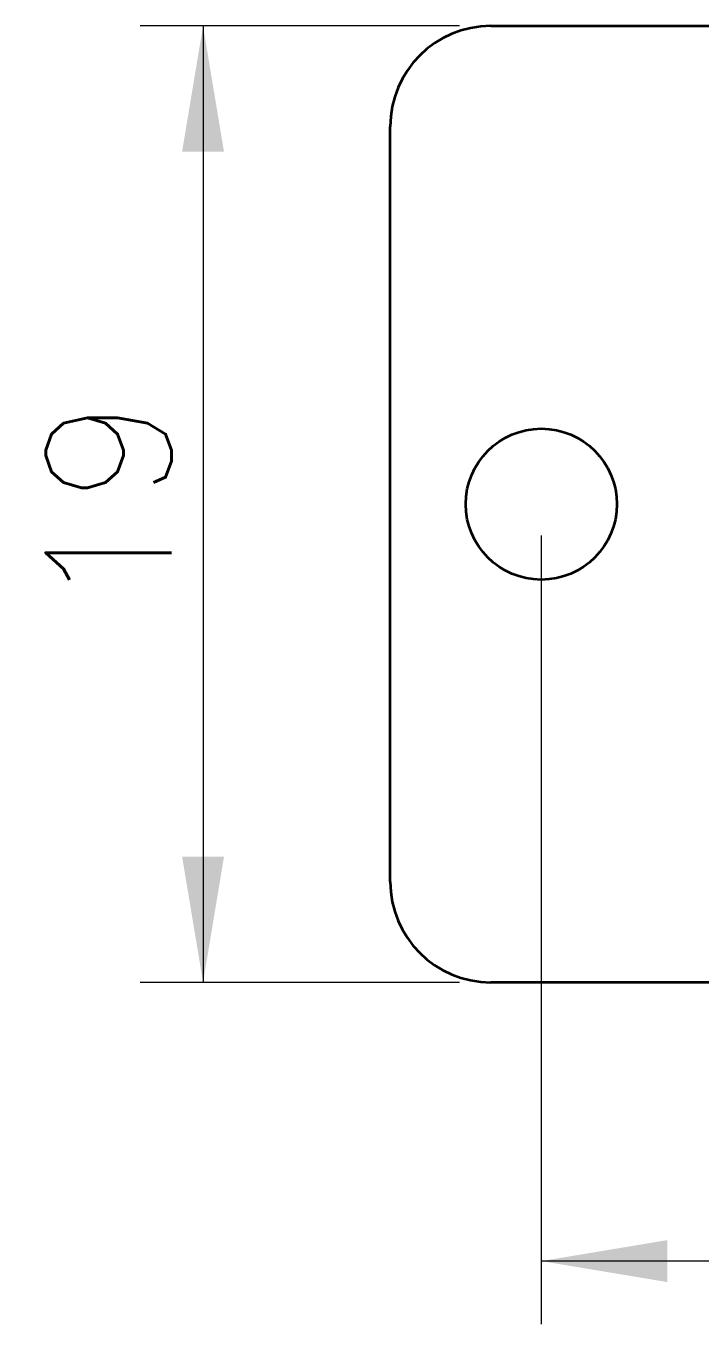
# Model space of a CAD drawing. Header units: millimetres. Extents: x -148 to 148, y -105 to 105.
# Drawn here: x -108.7 to -95.32, y -35.85 to -10.06 of the extents above; entities that cross this region are included whole.
import ezdxf

# ---------------------------------------------------------------- set-up
doc = ezdxf.new("R2010")
doc.units = ezdxf.units.MM
doc.layers.add('尺寸线层', color=3, linetype='Continuous', lineweight=18)
doc.layers.add('粗实线层', color=7, linetype='Continuous', lineweight=35)
doc.styles.get("Standard").update_dxf_attribs({"font": 'txt.shx'})
doc.dimstyles.get("Standard").update_dxf_attribs({"dimtxt": 0.18, "dimasz": 0.18, "dimexe": 0.18, "dimexo": 0.0625, "dimgap": 0.09, "dimtad": 0, "dimtih": 1, "dimtoh": 1, "dimdec": 4, "dimzin": 0, "dimdsep": 46, "dimtxsty": 'Standard', "dimcen": 0.09, "dimdle": 0.36, "dimadec": 0, "dimazin": 0, "dimtfac": 1, "dimtdec": 4, "dimtofl": 0, "dimtmove": 0, "dimatfit": 3, "dimfxl": 0, "dimtolj": 1, "dimarcsym": 0})

# ---------------------------------------------------------------- blocks, each defined once
blk = doc.blocks.new('*X10')
at = {"layer": '尺寸线层', "linetype": 'Continuous'}
for points in [[(-98.469, -34.6), (-95.969, -35.017), (-95.969, -34.183)], [(-69.469, -34.6), (-71.969, -35.017), (-71.969, -34.183)]]:
    blk.add_hatch(color=0, dxfattribs=at).paths.add_polyline_path(points, flags=0)
at = {"layer": '尺寸线层', "color": 0, "linetype": 'Continuous'}
for p, q in [((-98.469, -20.187), (-98.469, -35.85)), ((-69.469, -20.187), (-69.469, -35.85)), ((-69.469, -34.6), (-98.469, -34.6))]:
    blk.add_line(p, q, dxfattribs=at)
at = {"layer": '尺寸线层', "color": 0, "insert": (-83.969, -32.725), "char_height": 2.5, "width": 6.07143, "attachment_point": 5}
blk.add_mtext('29', dxfattribs=at)
blk = doc.blocks.new('*X11')
at = {"layer": '尺寸线层', "linetype": 'Continuous'}
for points in [[(-105.184, -10.062), (-104.768, -12.562), (-105.601, -12.562)], [(-105.184, -29.062), (-104.768, -26.562), (-105.601, -26.562)]]:
    blk.add_hatch(color=0, dxfattribs=at).paths.add_polyline_path(points, flags=0)
at = {"layer": '尺寸线层', "color": 0, "linetype": 'Continuous'}
for p, q in [((-100.094, -10.062), (-106.434, -10.062)), ((-105.184, -10.062), (-105.184, -29.062)), ((-100.094, -29.062), (-106.434, -29.062))]:
    blk.add_line(p, q, dxfattribs=at)
at = {"layer": '尺寸线层', "color": 0, "insert": (-107.059, -19.562), "char_height": 2.5, "width": 5, "attachment_point": 5, "rotation": 90}
blk.add_mtext('19', dxfattribs=at)

msp = doc.modelspace()

# ---------------------------------------------------------------- linework, layer by layer
at = {"layer": '粗实线层', "color": 7, "lineweight": 35}
for p, q in [((-99.469, -10.062), (-68.469, -10.062)), ((-68.469, -29.062), (-99.469, -29.062))]:
    msp.add_line(p, q, dxfattribs=at)
at = {"layer": '粗实线层', "color": 7, "lineweight": 35, "ltscale": 0.375}
msp.add_line((-101.469, -27.062), (-101.469, -12.062), dxfattribs=at)
at = {"layer": '粗实线层', "color": 7, "lineweight": 35}
msp.add_circle((-98.469, -19.562), 1.5, dxfattribs=at)
for centre, start, end in [((-99.469, -12.062), 90, 180), ((-99.469, -27.062), 180, 270)]:
    msp.add_arc(centre, 2, start, end, dxfattribs=at)

# ---------------------------------------------------------------- dimensions: what is measured, and where the dimension line sits
at = {"layer": '尺寸线层'}
dim = msp.add_linear_dim(base=(-105.184, -29.062), p1=(-99.469, -10.062), p2=(-99.469, -29.062), angle=90, dimstyle='Standard', override={"dimtxt": 2.5, "dimasz": 2.5, "dimexe": 1.25, "dimexo": 0.625, "dimgap": 0.625, "dimtad": 1, "dimtih": 0, "dimtoh": 0, "dimdec": 2, "dimzin": 8, "dimdsep": 44, "dimsah": 1, "dimdle": 5, "dimtdec": 2, "dimtofl": 1, "dimatfit": 0, "dimtfill": 1, "dimtzin": 8}, dxfattribs=at)
dim.commit()
dim.dimension.update_dxf_attribs({"geometry": '*X11', "text_midpoint": (-107.059, -19.562)})
dim = msp.add_linear_dim(base=(-98.469, -34.6), p1=(-69.469, -19.562), p2=(-98.469, -19.562), dimstyle='Standard', override={"dimtxt": 2.5, "dimasz": 2.5, "dimexe": 1.25, "dimexo": 0.625, "dimgap": 0.625, "dimtad": 1, "dimtih": 0, "dimtoh": 0, "dimdec": 2, "dimzin": 8, "dimdsep": 44, "dimsah": 1, "dimdle": 5, "dimtdec": 2, "dimtofl": 1, "dimatfit": 0, "dimtfill": 1, "dimtzin": 8}, dxfattribs=at)
dim.commit()
dim.dimension.update_dxf_attribs({"geometry": '*X10', "text_midpoint": (-83.969, -32.725)})

doc.saveas('drawing.dxf')
